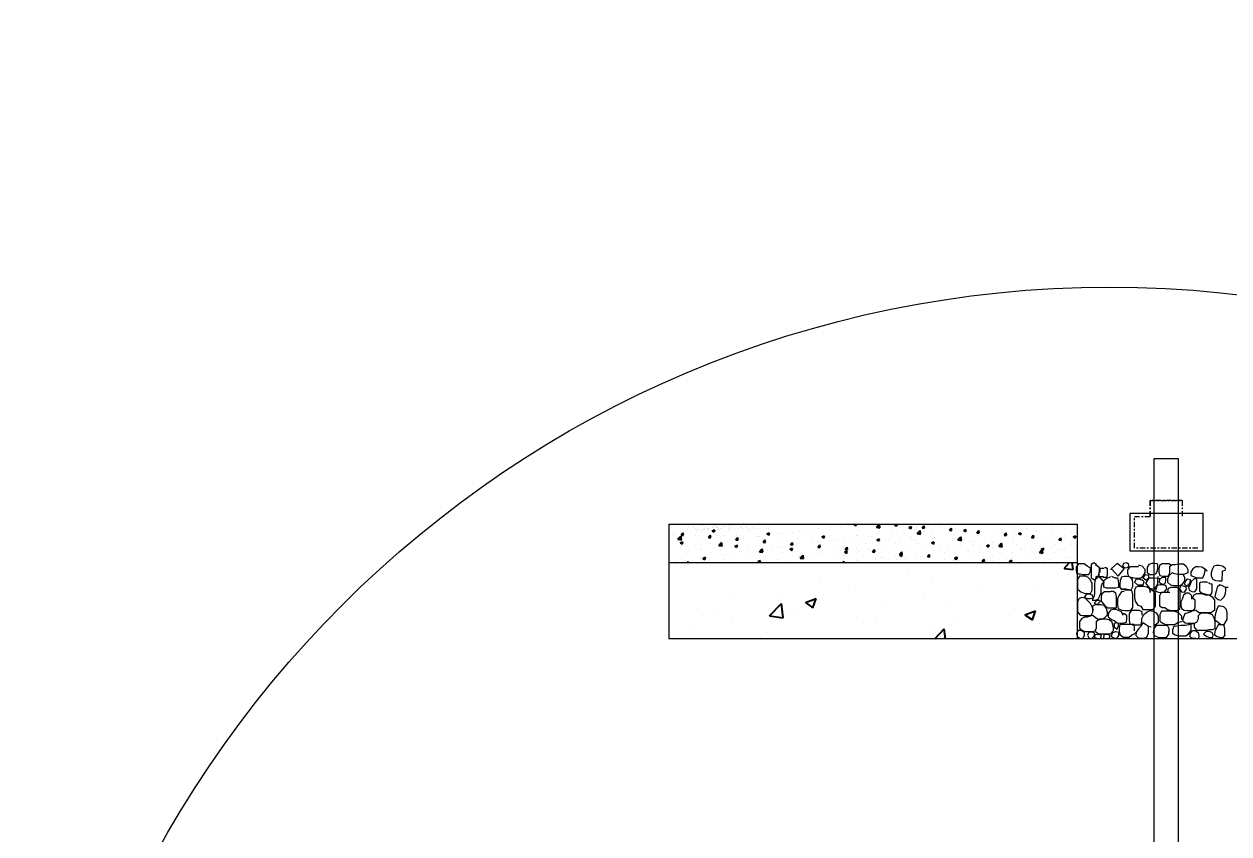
# Model space of a CAD drawing. Header units: millimetres. Extents: x 1187 to 4880, y 1334 to 3830.
# Drawn here: x 4102.8 to 4171.3, y 2716.6 to 2762.6 of the extents above; entities that cross this region are included whole.
import ezdxf

# ---------------------------------------------------------------- set-up
doc = ezdxf.new("R2010")
doc.units = ezdxf.units.MM
doc.linetypes.add('CENTER2', pattern=[1.125, 0.75, -0.125, 0.125, -0.125])
for name, color, linetype in [('CONCRETO', 7, 'Continuous'), ('DIBUJO', 2, 'Continuous'), ('ELECTRICAS', 3, 'Continuous'), ('RED-TIERRA', 7, 'CENTER2')]:
    doc.layers.add(name, color=color, linetype=linetype)

# ---------------------------------------------------------------- blocks, each defined once
blk = doc.blocks.new('*X8')
at = {"color": 0}
for p, q in [((1.5852, 5.8932), (1.5852, 5.8932)), ((1.6353, 5.8998), (1.6353, 5.8998)), ((1.8146, 5.892), (1.8146, 5.892)), ((1.9495, 5.8964), (1.9495, 5.8964)), ((1.9607, 5.8986), (1.9607, 5.8986)), ((2.0182, 5.8919), (2.025, 5.9)), ((2.0182, 5.8919), (2.0301, 5.8908)), ((2.0301, 5.8908), (2.0284, 5.9)), ((1.8457, 5.8814), (1.8457, 5.8814)), ((1.6979, 5.872), (1.6979, 5.872)), ((1.7446, 5.8686), (1.7446, 5.8686)), ((1.9105, 5.8641), (1.9105, 5.8641)), ((1.9791, 5.8681), (1.9791, 5.8681)), ((1.5813, 5.852), (1.5813, 5.852)), ((1.632, 5.8299), (1.6476, 5.8461)), ((1.642, 5.8545), (1.642, 5.8545)), ((1.6498, 5.8271), (1.6476, 5.8461)), ((1.6791, 5.8472), (1.6931, 5.8526)), ((1.6791, 5.8472), (1.689, 5.8405)), ((1.689, 5.8405), (1.6931, 5.8526)), ((1.7847, 5.8475), (1.7847, 5.8475)), ((1.8348, 5.8541), (1.8348, 5.8541)), ((1.8625, 5.8481), (1.8625, 5.8481)), ((1.5381, 5.8395), (1.5381, 5.8395)), ((1.5584, 5.8374), (1.5584, 5.8374)), ((1.632, 5.8299), (1.6498, 5.8271)), ((1.6584, 5.8309), (1.6584, 5.8309)), ((1.6652, 5.8329), (1.6652, 5.8329)), ((1.7459, 5.8281), (1.7459, 5.8281)), ((1.7719, 5.8283), (1.7719, 5.8283)), ((1.9471, 5.8298), (1.9471, 5.8298)), ((1.9665, 5.8312), (1.9805, 5.8366)), ((1.9665, 5.8312), (1.9765, 5.8245)), ((1.9765, 5.8245), (1.9805, 5.8366)), ((1.5326, 5.8143), (1.5326, 5.8143)), ((1.5826, 5.8209), (1.5826, 5.8209)), ((1.8432, 5.8148), (1.8432, 5.8148)), ((1.8485, 5.8), (1.861, 5.813)), ((1.8625, 5.8), (1.861, 5.813)), ((1.8787, 5.8238), (1.8787, 5.8238)), ((1.9855, 5.8193), (1.9855, 5.8193)), ((1.6292, 5.8081), (1.6292, 5.8081)), ((1.7422, 5.802), (1.7422, 5.802)), ((1.9842, 5.8018), (1.9842, 5.8018)), ((2.0343, 5.8084), (2.0343, 5.8084))]:
    blk.add_line(p, q, dxfattribs=at)
blk = doc.blocks.new('*X6')
at = {"color": 0}
for p, q in [((1.5046, 5.9365), (1.5046, 5.9365)), ((1.5087, 5.938), (1.5087, 5.938)), ((1.5161, 5.9358), (1.5185, 5.9387)), ((1.5176, 5.9371), (1.5176, 5.9371)), ((1.5191, 5.9355), (1.5185, 5.9387)), ((1.5249, 5.9435), (1.5249, 5.9435)), ((1.5254, 5.9476), (1.5254, 5.9476)), ((1.5354, 5.9368), (1.5354, 5.9368)), ((1.5361, 5.9407), (1.5361, 5.9407)), ((1.5429, 5.9403), (1.5429, 5.9403)), ((1.5487, 5.9423), (1.5487, 5.9423)), ((1.5516, 5.9424), (1.5516, 5.9424)), ((1.5569, 5.9415), (1.5604, 5.9428)), ((1.5569, 5.9415), (1.5594, 5.9398)), ((1.5594, 5.9398), (1.5604, 5.9428)), ((1.5676, 5.9448), (1.5676, 5.9448)), ((1.5688, 5.944), (1.5688, 5.944)), ((1.5783, 5.9413), (1.5783, 5.9413)), ((1.5945, 5.9475), (1.5945, 5.9475)), ((1.5992, 5.949), (1.5992, 5.949)), ((1.6028, 5.9401), (1.6028, 5.9401)), ((1.605, 5.9402), (1.605, 5.9402)), ((1.6287, 5.9375), (1.6322, 5.9388)), ((1.6287, 5.9375), (1.6312, 5.9358)), ((1.6312, 5.9358), (1.6322, 5.9388)), ((1.6316, 5.939), (1.6316, 5.939)), ((1.632, 5.9451), (1.632, 5.9451)), ((1.6451, 5.9378), (1.6451, 5.9378)), ((1.649, 5.9376), (1.649, 5.9376)), ((1.6583, 5.9379), (1.6583, 5.9379)), ((1.6616, 5.9392), (1.6616, 5.9392)), ((1.6708, 5.9414), (1.6708, 5.9414)), ((1.6805, 5.9417), (1.6805, 5.9417)), ((1.685, 5.9368), (1.685, 5.9368)), ((1.696, 5.9446), (1.696, 5.9446)), ((1.7121, 5.9459), (1.7121, 5.9459)), ((1.722, 5.9483), (1.722, 5.9483)), ((1.7246, 5.9475), (1.7246, 5.9475)), ((1.7426, 5.9496), (1.7436, 5.95)), ((1.7426, 5.9496), (1.7451, 5.9479)), ((1.7451, 5.9479), (1.7458, 5.95)), ((1.7722, 5.946), (1.776, 5.95)), ((1.7722, 5.946), (1.7766, 5.9453)), ((1.7723, 5.9384), (1.7723, 5.9384)), ((1.7745, 5.9361), (1.7745, 5.9361)), ((1.7757, 5.9403), (1.7757, 5.9403)), ((1.7767, 5.9453), (1.7761, 5.95)), ((1.7934, 5.9386), (1.7934, 5.9386)), ((1.7961, 5.9483), (1.7975, 5.95)), ((1.7961, 5.9483), (1.7991, 5.948)), ((1.7983, 5.9421), (1.7983, 5.9421)), ((1.7991, 5.948), (1.7987, 5.95)), ((1.8048, 5.9453), (1.8048, 5.9453)), ((1.8145, 5.9456), (1.818, 5.947)), ((1.8145, 5.9456), (1.8169, 5.9439)), ((1.817, 5.9439), (1.818, 5.947)), ((1.824, 5.9457), (1.824, 5.9457)), ((1.825, 5.9427), (1.825, 5.9427)), ((1.8256, 5.9377), (1.8295, 5.9418)), ((1.8256, 5.9377), (1.83, 5.9371)), ((1.83, 5.9371), (1.8295, 5.9418)), ((1.8319, 5.9452), (1.8343, 5.948)), ((1.8319, 5.9452), (1.8349, 5.9449)), ((1.8349, 5.9449), (1.8343, 5.948)), ((1.8375, 5.9444), (1.8375, 5.9444)), ((1.846, 5.9393), (1.846, 5.9393)), ((1.8492, 5.9489), (1.8492, 5.9489)), ((1.8564, 5.9469), (1.8564, 5.9469)), ((1.8678, 5.942), (1.8702, 5.9449)), ((1.8678, 5.942), (1.8708, 5.9418)), ((1.8708, 5.9418), (1.8702, 5.9449)), ((1.8746, 5.936), (1.8746, 5.936)), ((1.8751, 5.9444), (1.8751, 5.9444)), ((1.8863, 5.9416), (1.8898, 5.943)), ((1.8863, 5.9416), (1.8888, 5.9399)), ((1.8888, 5.9399), (1.8898, 5.943)), ((1.9003, 5.9395), (1.9003, 5.9395)), ((1.9037, 5.9389), (1.9061, 5.9418)), ((1.9037, 5.9389), (1.9066, 5.9386)), ((1.9043, 5.9494), (1.9043, 5.9494)), ((1.9067, 5.9386), (1.9061, 5.9418)), ((1.9255, 5.9427), (1.9255, 5.9427)), ((1.9379, 5.9396), (1.9379, 5.9396)), ((1.9395, 5.9358), (1.9419, 5.9386)), ((1.9425, 5.9355), (1.9419, 5.9386)), ((1.9504, 5.9413), (1.9504, 5.9413)), ((1.9515, 5.9464), (1.9515, 5.9464)), ((1.9526, 5.9369), (1.9526, 5.9369)), ((1.9582, 5.9376), (1.9617, 5.9389)), ((1.9582, 5.9376), (1.9607, 5.9359)), ((1.9607, 5.9359), (1.9617, 5.9389)), ((1.9693, 5.9438), (1.9693, 5.9438)), ((1.9772, 5.9499), (1.9772, 5.9499)), ((1.9817, 5.9419), (1.9817, 5.9419)), ((1.9884, 5.9499), (1.9884, 5.9499)), ((2.0009, 5.9479), (2.0009, 5.9479)), ((2.0018, 5.9365), (2.0018, 5.9365)), ((2.0109, 5.9469), (2.0109, 5.9469)), ((2.0134, 5.9496), (2.0134, 5.9496)), ((2.0151, 5.9488), (2.0151, 5.9488)), ((2.0278, 5.9403), (2.0278, 5.9403)), ((1.512, 5.9304), (1.5159, 5.9345)), ((1.512, 5.9304), (1.5165, 5.9297)), ((1.5149, 5.9254), (1.5184, 5.9267)), ((1.5149, 5.9254), (1.5174, 5.9237)), ((1.5153, 5.9251), (1.5153, 5.9251)), ((1.5165, 5.9297), (1.5159, 5.9345)), ((1.5161, 5.9358), (1.5191, 5.9355)), ((1.517, 5.9204), (1.517, 5.9204)), ((1.5174, 5.9237), (1.5184, 5.9267)), ((1.523, 5.921), (1.523, 5.921)), ((1.5355, 5.9226), (1.5355, 5.9226)), ((1.5423, 5.9236), (1.5423, 5.9236)), ((1.5445, 5.9301), (1.5445, 5.9301)), ((1.552, 5.9327), (1.5544, 5.9355)), ((1.552, 5.9327), (1.555, 5.9324)), ((1.555, 5.9324), (1.5544, 5.9355)), ((1.5544, 5.9251), (1.5544, 5.9251)), ((1.5621, 5.9357), (1.5621, 5.9357)), ((1.5654, 5.9221), (1.5693, 5.9262)), ((1.5654, 5.9221), (1.5698, 5.9215)), ((1.5682, 5.9274), (1.5682, 5.9274)), ((1.5698, 5.9214), (1.5693, 5.9262)), ((1.5736, 5.9351), (1.5736, 5.9351)), ((1.586, 5.9293), (1.586, 5.9293)), ((1.5867, 5.9214), (1.5902, 5.9227)), ((1.5867, 5.9214), (1.5892, 5.9197)), ((1.5878, 5.9295), (1.5902, 5.9324)), ((1.5878, 5.9295), (1.5908, 5.9293)), ((1.5888, 5.9346), (1.5888, 5.9346)), ((1.5892, 5.9197), (1.5902, 5.9227)), ((1.5908, 5.9293), (1.5902, 5.9324)), ((1.5939, 5.9309), (1.5939, 5.9309)), ((1.5985, 5.9309), (1.5985, 5.9309)), ((1.6155, 5.9334), (1.6155, 5.9334)), ((1.6175, 5.9334), (1.6175, 5.9334)), ((1.6191, 5.9341), (1.6191, 5.9341)), ((1.6237, 5.9264), (1.6261, 5.9293)), ((1.6237, 5.9264), (1.6267, 5.9261)), ((1.6267, 5.9261), (1.6261, 5.9293)), ((1.6422, 5.9323), (1.6422, 5.9323)), ((1.6445, 5.9212), (1.6445, 5.9212)), ((1.6591, 5.9203), (1.6591, 5.9203)), ((1.6596, 5.9232), (1.662, 5.9261)), ((1.6596, 5.9232), (1.6625, 5.923)), ((1.6625, 5.923), (1.662, 5.9261)), ((1.6673, 5.922), (1.6673, 5.922)), ((1.6689, 5.9312), (1.6689, 5.9312)), ((1.6702, 5.9247), (1.6702, 5.9247)), ((1.6882, 5.9253), (1.6882, 5.9253)), ((1.6954, 5.9279), (1.6954, 5.9279)), ((1.6954, 5.9201), (1.6978, 5.923)), ((1.6954, 5.9201), (1.6984, 5.9198)), ((1.6956, 5.9301), (1.6956, 5.9301)), ((1.6984, 5.9198), (1.6978, 5.923)), ((1.6989, 5.9261), (1.6989, 5.9261)), ((1.7006, 5.9335), (1.7041, 5.9348)), ((1.7006, 5.9335), (1.7031, 5.9318)), ((1.7031, 5.9318), (1.7041, 5.9348)), ((1.7114, 5.9278), (1.7114, 5.9278)), ((1.7117, 5.9356), (1.7117, 5.9356)), ((1.7174, 5.9303), (1.7174, 5.9303)), ((1.7214, 5.9317), (1.7214, 5.9317)), ((1.7223, 5.9289), (1.7223, 5.9289)), ((1.7304, 5.9303), (1.7304, 5.9303)), ((1.7384, 5.9345), (1.7384, 5.9345)), ((1.7465, 5.9353), (1.7465, 5.9353)), ((1.7471, 5.9352), (1.7471, 5.9352)), ((1.749, 5.9278), (1.749, 5.9278)), ((1.7585, 5.9243), (1.7585, 5.9243)), ((1.762, 5.9344), (1.762, 5.9344)), ((1.7651, 5.9334), (1.7651, 5.9334)), ((1.7717, 5.9217), (1.7717, 5.9217)), ((1.7725, 5.9295), (1.776, 5.9308)), ((1.7725, 5.9295), (1.7749, 5.9278)), ((1.7749, 5.9278), (1.776, 5.9308)), ((1.7756, 5.9267), (1.7756, 5.9267)), ((1.7877, 5.9293), (1.7877, 5.9293)), ((1.7918, 5.9323), (1.7918, 5.9323)), ((1.7977, 5.9255), (1.7977, 5.9255)), ((1.8023, 5.9255), (1.8023, 5.9255)), ((1.8118, 5.923), (1.8118, 5.923)), ((1.8168, 5.9343), (1.8168, 5.9343)), ((1.8185, 5.9311), (1.8185, 5.9311)), ((1.8234, 5.929), (1.8234, 5.929)), ((1.8243, 5.9247), (1.8243, 5.9247)), ((1.829, 5.9244), (1.829, 5.9244)), ((1.8433, 5.9272), (1.8433, 5.9272)), ((1.8443, 5.9255), (1.8478, 5.9268)), ((1.8443, 5.9255), (1.8468, 5.9238)), ((1.8452, 5.93), (1.8452, 5.93)), ((1.8468, 5.9238), (1.8478, 5.9268)), ((1.8486, 5.9322), (1.8486, 5.9322)), ((1.8557, 5.9233), (1.8557, 5.9233)), ((1.8651, 5.9219), (1.8651, 5.9219)), ((1.8719, 5.9289), (1.8719, 5.9289)), ((1.8749, 5.9313), (1.8749, 5.9313)), ((1.8789, 5.9295), (1.8828, 5.9335)), ((1.8789, 5.9295), (1.8834, 5.9288)), ((1.8824, 5.9222), (1.8824, 5.9222)), ((1.8834, 5.9288), (1.8828, 5.9335)), ((1.8874, 5.933), (1.8874, 5.933)), ((1.8942, 5.9269), (1.8942, 5.9269)), ((1.8986, 5.9278), (1.8986, 5.9278)), ((1.8997, 5.9228), (1.8997, 5.9228)), ((1.9063, 5.9355), (1.9063, 5.9355)), ((1.9091, 5.921), (1.9091, 5.921)), ((1.9162, 5.9215), (1.9197, 5.9228)), ((1.9162, 5.9215), (1.9187, 5.9198)), ((1.9187, 5.9198), (1.9197, 5.9228)), ((1.9234, 5.9319), (1.9234, 5.9319)), ((1.9249, 5.926), (1.9249, 5.926)), ((1.9252, 5.9266), (1.9252, 5.9266)), ((1.9323, 5.9212), (1.9362, 5.9253)), ((1.9323, 5.9212), (1.9367, 5.9205)), ((1.9367, 5.9205), (1.9362, 5.9252)), ((1.9373, 5.9215), (1.9373, 5.9215)), ((1.9395, 5.9358), (1.9425, 5.9355)), ((1.9509, 5.9298), (1.9509, 5.9298)), ((1.9519, 5.9255), (1.9519, 5.9255)), ((1.9562, 5.924), (1.9562, 5.924)), ((1.9754, 5.9326), (1.9778, 5.9355)), ((1.9754, 5.9326), (1.9784, 5.9324)), ((1.9766, 5.9333), (1.9766, 5.9333)), ((1.9784, 5.9324), (1.9778, 5.9355)), ((1.9786, 5.9244), (1.9786, 5.9244)), ((1.9878, 5.9282), (1.9878, 5.9282)), ((2.0003, 5.9298), (2.0003, 5.9298)), ((2.0053, 5.9232), (2.0053, 5.9232)), ((2.0112, 5.9295), (2.0137, 5.9323)), ((2.0112, 5.9295), (2.0142, 5.9292)), ((2.0142, 5.9292), (2.0137, 5.9323)), ((2.0192, 5.9323), (2.0192, 5.9323)), ((2.0272, 5.9236), (2.0272, 5.9236)), ((2.03, 5.9336), (2.0335, 5.9349)), ((2.03, 5.9336), (2.0325, 5.9319)), ((2.032, 5.9221), (2.032, 5.9221)), ((2.0325, 5.9319), (2.0335, 5.9349)), ((1.5149, 5.9181), (1.5149, 5.9181)), ((1.5413, 5.9054), (1.5413, 5.9054)), ((1.5416, 5.917), (1.5416, 5.917)), ((1.5416, 5.907), (1.5416, 5.907)), ((1.5447, 5.9052), (1.5482, 5.9066)), ((1.5447, 5.9052), (1.5472, 5.9036)), ((1.5472, 5.9036), (1.5482, 5.9066)), ((1.5676, 5.9107), (1.5676, 5.9107)), ((1.5683, 5.9159), (1.5683, 5.9159)), ((1.5716, 5.9053), (1.5716, 5.9053)), ((1.5729, 5.9096), (1.5729, 5.9096)), ((1.5854, 5.9112), (1.5854, 5.9112)), ((1.5933, 5.9142), (1.5933, 5.9142)), ((1.595, 5.9147), (1.595, 5.9147)), ((1.6007, 5.9103), (1.6007, 5.9103)), ((1.6043, 5.9137), (1.6043, 5.9137)), ((1.6185, 5.9174), (1.6185, 5.9174)), ((1.6187, 5.9139), (1.6226, 5.9179)), ((1.6187, 5.9139), (1.6232, 5.9132)), ((1.6217, 5.9136), (1.6217, 5.9136)), ((1.6232, 5.9132), (1.6226, 5.9179)), ((1.6299, 5.9153), (1.6299, 5.9153)), ((1.6359, 5.9178), (1.6359, 5.9178)), ((1.6419, 5.9043), (1.6419, 5.9043)), ((1.6439, 5.9045), (1.6439, 5.9045)), ((1.6484, 5.9195), (1.6484, 5.9195)), ((1.6484, 5.9125), (1.6484, 5.9125)), ((1.6586, 5.9174), (1.6621, 5.9187)), ((1.6586, 5.9174), (1.6611, 5.9157)), ((1.6611, 5.9157), (1.6621, 5.9187)), ((1.6696, 5.9081), (1.6696, 5.9081)), ((1.671, 5.9093), (1.671, 5.9093)), ((1.6721, 5.9056), (1.676, 5.9096)), ((1.6721, 5.9056), (1.6766, 5.9049)), ((1.6751, 5.9114), (1.6751, 5.9114)), ((1.6766, 5.9049), (1.676, 5.9096)), ((1.6858, 5.9064), (1.6858, 5.9064)), ((1.6948, 5.9113), (1.6948, 5.9113)), ((1.6983, 5.9081), (1.6983, 5.9081)), ((1.7002, 5.9143), (1.7002, 5.9143)), ((1.7018, 5.9102), (1.7018, 5.9102)), ((1.7172, 5.9106), (1.7172, 5.9106)), ((1.7208, 5.915), (1.7208, 5.915)), ((1.7285, 5.9091), (1.7285, 5.9091)), ((1.7294, 5.9193), (1.7294, 5.9193)), ((1.7304, 5.9134), (1.7339, 5.9147)), ((1.7304, 5.9134), (1.7329, 5.9117)), ((1.7313, 5.917), (1.7337, 5.9198)), ((1.7313, 5.917), (1.7343, 5.9167)), ((1.7329, 5.9117), (1.7339, 5.9147)), ((1.7343, 5.9167), (1.7337, 5.9198)), ((1.7465, 5.9185), (1.7465, 5.9185)), ((1.7488, 5.9147), (1.7488, 5.9147)), ((1.7552, 5.908), (1.7552, 5.908)), ((1.7613, 5.9164), (1.7613, 5.9164)), ((1.7671, 5.9138), (1.7696, 5.9167)), ((1.7671, 5.9138), (1.7701, 5.9136)), ((1.7701, 5.9136), (1.7696, 5.9167)), ((1.7711, 5.9051), (1.7711, 5.9051)), ((1.7776, 5.9068), (1.7776, 5.9068)), ((1.7803, 5.9189), (1.7803, 5.9189)), ((1.7818, 5.9068), (1.7818, 5.9068)), ((1.7971, 5.9088), (1.7971, 5.9088)), ((1.8023, 5.9094), (1.8058, 5.9107)), ((1.8023, 5.9094), (1.8048, 5.9077)), ((1.803, 5.9107), (1.8054, 5.9136)), ((1.803, 5.9107), (1.806, 5.9104)), ((1.8048, 5.9077), (1.8058, 5.9107)), ((1.806, 5.9104), (1.8054, 5.9136)), ((1.8068, 5.9118), (1.8068, 5.9118)), ((1.8085, 5.9057), (1.8085, 5.9057)), ((1.8112, 5.905), (1.8112, 5.905)), ((1.8228, 5.9124), (1.8228, 5.9124)), ((1.8301, 5.9074), (1.8301, 5.9074)), ((1.8352, 5.9046), (1.8352, 5.9046)), ((1.8359, 5.9168), (1.8359, 5.9168)), ((1.8389, 5.9076), (1.8413, 5.9104)), ((1.8389, 5.9076), (1.8419, 5.9073)), ((1.8419, 5.9073), (1.8413, 5.9104)), ((1.848, 5.9156), (1.848, 5.9156)), ((1.8617, 5.9116), (1.8617, 5.9116)), ((1.874, 5.9193), (1.874, 5.9193)), ((1.8742, 5.9132), (1.8742, 5.9132)), ((1.8742, 5.9054), (1.8777, 5.9067)), ((1.8742, 5.9054), (1.8766, 5.9037)), ((1.8747, 5.9044), (1.8771, 5.9073)), ((1.8747, 5.9044), (1.8777, 5.9042)), ((1.8766, 5.9037), (1.8777, 5.9067)), ((1.8777, 5.9042), (1.8771, 5.9073)), ((1.8932, 5.9157), (1.8932, 5.9157)), ((1.899, 5.9062), (1.899, 5.9062)), ((1.9243, 5.9094), (1.9243, 5.9094)), ((1.9247, 5.9199), (1.9247, 5.9199)), ((1.9358, 5.9199), (1.9358, 5.9199)), ((1.943, 5.9043), (1.943, 5.9043)), ((1.9503, 5.9131), (1.9503, 5.9131)), ((1.9505, 5.907), (1.9505, 5.907)), ((1.9625, 5.9188), (1.9625, 5.9188)), ((1.9746, 5.9085), (1.9746, 5.9085)), ((1.9759, 5.9167), (1.9759, 5.9167)), ((1.9797, 5.912), (1.9797, 5.912)), ((1.9857, 5.9129), (1.9895, 5.917)), ((1.9857, 5.9129), (1.9901, 5.9122)), ((1.9871, 5.9101), (1.9871, 5.9101)), ((1.988, 5.9175), (1.9915, 5.9188)), ((1.988, 5.9175), (1.9905, 5.9158)), ((1.9892, 5.9177), (1.9892, 5.9177)), ((1.9901, 5.9122), (1.9895, 5.917)), ((1.9905, 5.9158), (1.9915, 5.9188)), ((2.0012, 5.9199), (2.0012, 5.9199)), ((2.0061, 5.9126), (2.0061, 5.9126)), ((2.0088, 5.917), (2.0088, 5.917)), ((2.0159, 5.9165), (2.0159, 5.9165)), ((2.0208, 5.9061), (2.0208, 5.9061)), ((2.0266, 5.907), (2.0266, 5.907)), ((1.5098, 5.9013), (1.5098, 5.9013)), ((1.5164, 5.9038), (1.5164, 5.9038)), ((1.5223, 5.9029), (1.5223, 5.9029)), ((1.5246, 5.9), (1.5254, 5.9011)), ((1.5256, 5.9), (1.5255, 5.9011)), ((1.5424, 5.9003), (1.5424, 5.9003)), ((1.6166, 5.9012), (1.6201, 5.9026)), ((1.6166, 5.9012), (1.6184, 5.9)), ((1.6179, 5.9008), (1.6179, 5.9008)), ((1.6192, 5.9), (1.6201, 5.9026)), ((1.6542, 5.9023), (1.6542, 5.9023)), ((1.728, 5.9), (1.7294, 5.9014)), ((1.7295, 5.9), (1.7294, 5.9014)), ((1.7459, 5.9019), (1.7459, 5.9019)), ((1.7484, 5.9018), (1.7484, 5.9018)), ((1.7987, 5.9033), (1.7987, 5.9033)), ((1.8619, 5.9035), (1.8619, 5.9035)), ((1.8734, 5.9027), (1.8734, 5.9027)), ((1.8886, 5.9023), (1.8886, 5.9023)), ((1.9106, 5.9013), (1.913, 5.9042)), ((1.9106, 5.9013), (1.9136, 5.901)), ((1.9116, 5.9002), (1.9116, 5.9002)), ((1.9136, 5.901), (1.913, 5.9042)), ((1.9153, 5.9012), (1.9153, 5.9012)), ((1.9213, 5.902), (1.9213, 5.902)), ((1.9241, 5.9018), (1.9241, 5.9018)), ((1.942, 5.9001), (1.942, 5.9001)), ((1.946, 5.9013), (1.9495, 5.9027)), ((1.946, 5.9013), (1.948, 5.9)), ((1.948, 5.9), (1.9489, 5.901)), ((1.9486, 5.9), (1.9495, 5.9027)), ((1.9491, 5.9), (1.9489, 5.901)), ((1.9753, 5.9), (1.9753, 5.9)), ((1.9916, 5.9011), (1.9916, 5.9011)), ((2.0006, 5.9032), (2.0006, 5.9032))]:
    blk.add_line(p, q, dxfattribs=at)

msp = doc.modelspace()

# ---------------------------------------------------------------- linework, layer by layer
at = {"color": 0, "lineweight": 13}
for p, q in [((4140.863, 2734.129), (4140.863, 2734.129)), ((4140.865, 2734.034), (4140.865, 2734.034)), ((4140.956, 2733.976), (4140.956, 2733.976)), ((4141.076, 2733.894), (4141.076, 2733.894)), ((4141.156, 2733.926), (4141.156, 2733.926)), ((4141.242, 2734.129), (4141.242, 2734.129)), ((4141.37, 2733.933), (4141.37, 2733.933)), ((4141.418, 2734.127), (4141.418, 2734.127)), ((4141.458, 2733.931), (4141.458, 2733.931)), ((4141.483, 2733.948), (4141.483, 2733.948)), ((4141.498, 2733.894), (4141.498, 2733.894)), ((4141.54, 2734.035), (4141.54, 2734.035)), ((4141.632, 2733.977), (4141.632, 2733.977)), ((4141.659, 2733.971), (4141.659, 2733.971)), ((4141.724, 2733.933), (4141.724, 2733.933)), ((4141.954, 2734.01), (4141.954, 2734.01)), ((4142.003, 2734.148), (4142.003, 2734.148)), ((4142.067, 2734.025), (4142.067, 2734.025)), ((4142.11, 2734.121), (4142.11, 2734.121)), ((4142.15, 2734.085), (4142.15, 2734.085)), ((4142.216, 2734.036), (4142.216, 2734.036)), ((4142.243, 2734.048), (4142.243, 2734.048)), ((4142.278, 2733.93), (4142.278, 2733.93)), ((4142.307, 2733.978), (4142.307, 2733.978)), ((4142.339, 2733.912), (4142.339, 2733.912)), ((4142.538, 2734.087), (4142.538, 2734.087)), ((4142.571, 2734.155), (4142.571, 2734.155)), ((4142.651, 2734.101), (4142.651, 2734.101)), ((4142.827, 2734.125), (4142.827, 2734.125)), ((4142.864, 2733.952), (4142.864, 2733.952)), ((4142.891, 2734.037), (4142.891, 2734.037)), ((4142.982, 2733.979), (4142.982, 2733.979)), ((4142.99, 2734.102), (4142.99, 2734.102)), ((4143.121, 2734.163), (4143.121, 2734.163)), ((4143.125, 2734.152), (4143.125, 2734.152)), ((4143.206, 2733.904), (4143.206, 2733.904)), ((4143.234, 2734.178), (4143.234, 2734.178)), ((4143.411, 2734.201), (4143.411, 2734.201)), ((4143.432, 2733.959), (4143.432, 2733.959)), ((4143.566, 2734.039), (4143.566, 2734.039)), ((4143.657, 2733.98), (4143.657, 2733.98)), ((4143.705, 2734.24), (4143.705, 2734.24)), ((4143.711, 2734.173), (4143.711, 2734.173)), ((4143.858, 2734.095), (4143.858, 2734.095)), ((4143.898, 2734.058), (4143.898, 2734.058)), ((4143.986, 2733.956), (4143.986, 2733.956)), ((4144.087, 2733.885), (4144.087, 2733.885)), ((4144.241, 2734.04), (4144.241, 2734.04)), ((4144.279, 2734.181), (4144.279, 2734.181)), ((4144.333, 2733.982), (4144.333, 2733.982)), ((4144.572, 2733.977), (4144.572, 2733.977)), ((4144.738, 2734.075), (4144.738, 2734.075)), ((4144.833, 2734.178), (4144.833, 2734.178)), ((4144.917, 2734.041), (4144.917, 2734.041)), ((4145.008, 2733.983), (4145.008, 2733.983)), ((4145.139, 2733.985), (4145.139, 2733.985))]:
    msp.add_line(p, q, dxfattribs=at)
at = {"layer": 'CONCRETO', "lineweight": 13}
for p, q in [((4139.459, 2734.209), (4162.66, 2734.209)), ((4162.66, 2734.209), (4162.66, 2727.704)), ((4139.459, 2732.04), (4162.66, 2732.04)), ((4162.743, 2731.95), (4162.618, 2731.763)), ((4162.618, 2731.763), (4162.618, 2731.575)), ((4163.056, 2731.95), (4162.743, 2731.95)), ((4163.243, 2731.825), (4163.056, 2731.95)), ((4163.399, 2731.732), (4163.243, 2731.825)), ((4163.431, 2731.732), (4163.399, 2731.763)), ((4163.431, 2731.544), (4163.431, 2731.732)), ((4163.618, 2732.013), (4163.462, 2731.919)), ((4163.462, 2731.919), (4163.462, 2731.169)), ((4163.774, 2731.919), (4163.618, 2732.013)), ((4163.774, 2731.857), (4163.712, 2731.888)), ((4163.931, 2731.732), (4163.774, 2731.857)), ((4163.931, 2731.544), (4163.931, 2731.732)), ((4163.962, 2731.7), (4163.962, 2731.513)), ((4164.181, 2731.7), (4163.962, 2731.7)), ((4164.337, 2731.732), (4164.212, 2731.732)), ((4164.337, 2731.7), (4164.337, 2731.732)), ((4164.399, 2731.7), (4164.337, 2731.7)), ((4164.399, 2731.294), (4164.399, 2731.7)), ((4164.931, 2731.981), (4164.618, 2731.7)), ((4165.337, 2731.669), (4164.931, 2731.981)), ((4165.301, 2731.984), (4165.237, 2731.821)), ((4165.237, 2731.821), (4165.4, 2731.722)), ((4165.47, 2732.005), (4165.301, 2731.984)), ((4165.4, 2731.722), (4165.577, 2731.764)), ((4165.598, 2731.927), (4165.478, 2732.019)), ((4165.65, 2731.794), (4165.525, 2731.607)), ((4165.577, 2731.764), (4165.598, 2731.927)), ((4166.15, 2731.794), (4165.65, 2731.794)), ((4166.212, 2731.857), (4166.15, 2731.857)), ((4166.368, 2731.825), (4166.212, 2731.857)), ((4166.525, 2731.638), (4166.368, 2731.825)), ((4166.645, 2731.764), (4166.638, 2731.602)), ((4166.737, 2731.927), (4166.645, 2731.764)), ((4166.914, 2731.976), (4166.737, 2731.927)), ((4167.077, 2731.969), (4166.914, 2731.976)), ((4167.24, 2731.955), (4167.077, 2731.969)), ((4167.247, 2731.885), (4167.226, 2731.941)), ((4167.24, 2731.552), (4167.247, 2731.722)), ((4167.247, 2731.722), (4167.247, 2731.885)), ((4167.337, 2731.857), (4167.306, 2731.669)), ((4167.493, 2731.95), (4167.337, 2731.857)), ((4167.868, 2731.95), (4167.493, 2731.95)), ((4168.025, 2731.857), (4167.868, 2731.95)), ((4167.931, 2731.825), (4168.087, 2731.919)), ((4167.931, 2731.45), (4167.931, 2731.825)), ((4168.087, 2731.919), (4168.244, 2731.919)), ((4168.244, 2731.919), (4168.4, 2731.95)), ((4168.4, 2731.95), (4168.712, 2731.95)), ((4168.712, 2731.95), (4168.869, 2731.825)), ((4168.869, 2731.825), (4168.962, 2731.638)), ((4169.4, 2731.794), (4169.244, 2731.669)), ((4169.556, 2731.794), (4169.4, 2731.794)), ((4169.744, 2731.763), (4169.556, 2731.794)), ((4169.9, 2731.669), (4169.744, 2731.763)), ((4170.431, 2731.825), (4170.337, 2731.638)), ((4170.587, 2731.857), (4170.431, 2731.825)), ((4170.744, 2731.857), (4170.587, 2731.857)), ((4170.931, 2731.825), (4170.744, 2731.857)), ((4171.119, 2731.669), (4170.931, 2731.825)), ((4162.618, 2731.575), (4162.649, 2731.388)), ((4162.649, 2731.388), (4162.837, 2731.388)), ((4162.806, 2731.263), (4162.681, 2731.076)), ((4162.681, 2731.076), (4162.681, 2730.514)), ((4163.118, 2731.263), (4162.806, 2731.263)), ((4162.837, 2731.388), (4163.024, 2731.357)), ((4163.024, 2731.357), (4163.337, 2731.357)), ((4163.274, 2731.201), (4163.118, 2731.263)), ((4163.431, 2731.044), (4163.274, 2731.201)), ((4163.337, 2731.357), (4163.431, 2731.544)), ((4163.524, 2730.826), (4163.431, 2731.044)), ((4163.462, 2731.169), (4163.649, 2731.044)), ((4163.649, 2731.044), (4163.806, 2731.169)), ((4163.681, 2731.044), (4163.649, 2730.857)), ((4163.743, 2731.232), (4163.681, 2731.044)), ((4163.899, 2731.201), (4163.743, 2731.232)), ((4163.806, 2731.169), (4163.899, 2731.357)), ((4163.899, 2731.357), (4163.931, 2731.544)), ((4163.899, 2731.45), (4163.899, 2731.232)), ((4163.931, 2731.45), (4163.899, 2731.45)), ((4163.899, 2731.232), (4164.149, 2731.232)), ((4164.056, 2731.107), (4163.899, 2731.201)), ((4163.931, 2731.513), (4163.931, 2731.45)), ((4163.962, 2731.513), (4163.931, 2731.513)), ((4164.212, 2730.888), (4164.056, 2731.107)), ((4164.149, 2731.232), (4164.149, 2731.201)), ((4164.149, 2731.201), (4164.368, 2731.201)), ((4164.181, 2731.013), (4164.368, 2731.169)), ((4164.181, 2730.638), (4164.181, 2731.013)), ((4164.368, 2731.294), (4164.399, 2731.294)), ((4164.368, 2731.201), (4164.368, 2731.294)), ((4164.368, 2731.169), (4164.524, 2731.201)), ((4164.524, 2731.201), (4164.556, 2731.232)), ((4164.587, 2731.669), (4164.587, 2731.607)), ((4164.618, 2731.669), (4164.993, 2731.263)), ((4164.618, 2731.263), (4164.806, 2731.169)), ((4164.806, 2731.169), (4164.962, 2731.169)), ((4164.962, 2731.169), (4164.993, 2730.982)), ((4164.993, 2731.263), (4165.337, 2731.669)), ((4165.118, 2731.013), (4165.087, 2730.795)), ((4165.181, 2731.201), (4165.118, 2731.013)), ((4165.337, 2731.232), (4165.181, 2731.201)), ((4165.493, 2731.232), (4165.337, 2731.232)), ((4165.65, 2731.201), (4165.493, 2731.232)), ((4165.525, 2731.607), (4165.525, 2731.419)), ((4165.525, 2731.419), (4165.587, 2731.232)), ((4165.587, 2731.232), (4165.9, 2731.169)), ((4165.806, 2731.107), (4165.65, 2731.201)), ((4165.806, 2731.044), (4165.743, 2731.138)), ((4165.837, 2730.857), (4165.806, 2731.044)), ((4165.9, 2731.169), (4166.056, 2731.138)), ((4166.015, 2731.078), (4165.916, 2730.915)), ((4166.178, 2731.078), (4166.015, 2731.078)), ((4166.056, 2731.138), (4166.243, 2731.138)), ((4166.348, 2731.022), (4166.178, 2731.078)), ((4166.243, 2731.138), (4166.4, 2731.232)), ((4166.476, 2730.93), (4166.341, 2731.043)), ((4166.4, 2731.232), (4166.525, 2731.45)), ((4166.539, 2731.333), (4166.405, 2731.17)), ((4166.405, 2731.17), (4166.575, 2731.05)), ((4166.525, 2731.45), (4166.525, 2731.638)), ((4166.709, 2731.297), (4166.539, 2731.333)), ((4166.743, 2731.138), (4166.556, 2730.857)), ((4166.575, 2731.05), (4166.737, 2731.149)), ((4166.638, 2731.602), (4166.638, 2731.439)), ((4166.638, 2731.439), (4166.808, 2731.354)), ((4166.73, 2731.312), (4166.688, 2731.312)), ((4166.737, 2731.149), (4166.73, 2731.312)), ((4167.056, 2731.138), (4166.743, 2731.138)), ((4166.808, 2731.354), (4166.978, 2731.354)), ((4166.978, 2731.354), (4167.141, 2731.389)), ((4167.368, 2731.107), (4167.056, 2731.138)), ((4167.141, 2731.389), (4167.24, 2731.552)), ((4167.243, 2731.076), (4167.275, 2731.232)), ((4167.243, 2730.795), (4167.243, 2731.076)), ((4167.306, 2731.669), (4167.306, 2731.482)), ((4167.306, 2731.482), (4167.368, 2731.294)), ((4167.353, 2731.085), (4167.325, 2730.923)), ((4167.523, 2731.17), (4167.353, 2731.085)), ((4167.368, 2731.294), (4167.525, 2731.263)), ((4167.7, 2731.156), (4167.523, 2731.17)), ((4167.525, 2731.263), (4167.837, 2731.263)), ((4167.658, 2730.831), (4167.714, 2730.993)), ((4167.714, 2730.993), (4167.7, 2731.156)), ((4167.9, 2731.294), (4167.806, 2731.107)), ((4167.806, 2731.107), (4167.806, 2730.92)), ((4167.837, 2731.263), (4167.931, 2731.45)), ((4168.056, 2731.45), (4167.9, 2731.294)), ((4168.212, 2731.388), (4168.056, 2731.45)), ((4168.369, 2731.357), (4168.212, 2731.388)), ((4168.712, 2731.357), (4168.369, 2731.357)), ((4168.962, 2731.45), (4168.712, 2731.357)), ((4168.775, 2731.169), (4168.712, 2731.326)), ((4168.775, 2730.982), (4168.775, 2731.169)), ((4168.922, 2731.102), (4168.78, 2730.94)), ((4169.099, 2731.039), (4168.943, 2731.088)), ((4168.962, 2731.638), (4168.962, 2731.45)), ((4169.085, 2730.869), (4169.099, 2731.039)), ((4169.244, 2731.669), (4169.119, 2731.482)), ((4169.119, 2731.482), (4169.119, 2731.294)), ((4169.119, 2731.294), (4169.275, 2731.232)), ((4169.311, 2731.102), (4169.148, 2730.954)), ((4169.275, 2731.232), (4169.494, 2731.169)), ((4169.474, 2731.116), (4169.311, 2731.102)), ((4169.474, 2731.039), (4169.417, 2731.123)), ((4169.474, 2730.536), (4169.474, 2731.039)), ((4169.494, 2731.169), (4169.806, 2731.169)), ((4169.806, 2731.169), (4169.9, 2731.388)), ((4169.9, 2731.388), (4169.962, 2731.669)), ((4170.056, 2731.544), (4169.9, 2731.669)), ((4170.337, 2731.638), (4170.275, 2731.45)), ((4170.275, 2731.45), (4170.275, 2731.263)), ((4170.275, 2731.263), (4170.369, 2731.076)), ((4170.369, 2731.076), (4170.525, 2731.013)), ((4170.525, 2731.013), (4170.744, 2730.982)), ((4170.9, 2731.169), (4170.931, 2731.357)), ((4170.9, 2730.982), (4170.9, 2731.169)), ((4170.931, 2731.544), (4171.088, 2731.607)), ((4170.931, 2731.357), (4170.931, 2731.544)), ((4171.088, 2731.607), (4171.119, 2731.607)), ((4162.681, 2730.514), (4162.868, 2730.357)), ((4162.868, 2730.357), (4163.056, 2730.295)), ((4163.431, 2730.264), (4163.524, 2730.451)), ((4163.524, 2730.451), (4163.524, 2730.888)), ((4163.649, 2730.857), (4163.649, 2730.264)), ((4163.962, 2730.139), (4164.024, 2730.326)), ((4164.024, 2730.514), (4164.056, 2730.701)), ((4164.024, 2730.326), (4164.024, 2730.514)), ((4164.056, 2730.701), (4164.118, 2730.888)), ((4164.212, 2730.357), (4164.056, 2730.232)), ((4164.337, 2730.576), (4164.181, 2730.638)), ((4164.556, 2730.357), (4164.212, 2730.357)), ((4164.837, 2730.576), (4164.337, 2730.576)), ((4164.712, 2730.389), (4164.587, 2730.389)), ((4164.868, 2730.295), (4164.712, 2730.389)), ((4165.024, 2730.607), (4164.837, 2730.576)), ((4164.993, 2730.982), (4165.024, 2730.795)), ((4165.024, 2730.795), (4165.024, 2730.607)), ((4165.181, 2730.357), (4165.056, 2730.17)), ((4165.087, 2730.795), (4165.087, 2730.607)), ((4165.087, 2730.607), (4165.243, 2730.514)), ((4165.274, 2730.514), (4165.149, 2730.482)), ((4165.337, 2730.389), (4165.181, 2730.357)), ((4165.243, 2730.514), (4165.4, 2730.482)), ((4165.431, 2730.514), (4165.274, 2730.514)), ((4165.4, 2730.482), (4165.743, 2730.482)), ((4165.618, 2730.482), (4165.431, 2730.514)), ((4165.775, 2730.42), (4165.618, 2730.482)), ((4165.743, 2730.482), (4165.837, 2730.67)), ((4165.837, 2730.232), (4165.775, 2730.42)), ((4165.837, 2730.67), (4165.837, 2730.857)), ((4165.916, 2730.915), (4166.086, 2730.767)), ((4165.993, 2730.638), (4165.931, 2730.451)), ((4165.931, 2730.451), (4165.931, 2730.045)), ((4166.15, 2730.67), (4165.993, 2730.638)), ((4166.086, 2730.767), (4166.426, 2730.767)), ((4166.462, 2730.67), (4166.15, 2730.67)), ((4166.426, 2730.767), (4166.476, 2730.93)), ((4166.618, 2730.638), (4166.462, 2730.67)), ((4166.556, 2730.857), (4166.775, 2730.576)), ((4166.775, 2730.545), (4166.618, 2730.638)), ((4166.775, 2730.576), (4167.056, 2730.514)), ((4166.837, 2730.357), (4166.775, 2730.545)), ((4166.806, 2730.514), (4166.775, 2730.514)), ((4166.837, 2730.326), (4166.775, 2730.357)), ((4166.962, 2730.42), (4166.806, 2730.514)), ((4167.118, 2730.295), (4166.962, 2730.42)), ((4167.056, 2730.514), (4167.243, 2730.795)), ((4167.159, 2730.572), (4167.124, 2730.409)), ((4167.124, 2730.409), (4167.294, 2730.338)), ((4167.209, 2730.734), (4167.159, 2730.572)), ((4167.379, 2730.763), (4167.209, 2730.734)), ((4167.294, 2730.338), (4167.471, 2730.331)), ((4167.325, 2730.923), (4167.488, 2730.802)), ((4167.431, 2730.326), (4167.337, 2730.139)), ((4167.556, 2730.763), (4167.379, 2730.763)), ((4167.931, 2730.326), (4167.431, 2730.326)), ((4167.471, 2730.331), (4167.634, 2730.367)), ((4167.488, 2730.802), (4167.658, 2730.831)), ((4167.718, 2730.706), (4167.556, 2730.763)), ((4167.634, 2730.367), (4167.761, 2730.536)), ((4167.761, 2730.536), (4167.718, 2730.699)), ((4167.806, 2730.92), (4167.962, 2730.763)), ((4167.837, 2730.545), (4167.806, 2730.357)), ((4167.806, 2730.357), (4167.806, 2730.326)), ((4167.993, 2730.607), (4167.837, 2730.545)), ((4167.962, 2730.763), (4168.15, 2730.732)), ((4168.337, 2730.607), (4167.993, 2730.607)), ((4168.15, 2730.732), (4168.494, 2730.732)), ((4168.494, 2730.514), (4168.337, 2730.607)), ((4168.547, 2730.699), (4168.476, 2730.536)), ((4168.476, 2730.536), (4168.603, 2730.367)), ((4168.494, 2730.732), (4168.65, 2730.795)), ((4168.525, 2730.326), (4168.494, 2730.514)), ((4168.525, 2729.577), (4168.525, 2730.326)), ((4168.709, 2730.692), (4168.547, 2730.699)), ((4168.603, 2730.367), (4168.766, 2730.352)), ((4168.65, 2730.795), (4168.775, 2730.982)), ((4168.872, 2730.628), (4168.709, 2730.692)), ((4168.766, 2730.352), (4168.879, 2730.515)), ((4168.78, 2730.94), (4168.773, 2730.777)), ((4168.773, 2730.777), (4168.943, 2730.692)), ((4168.879, 2730.515), (4168.858, 2730.628)), ((4168.943, 2730.692), (4169.085, 2730.869)), ((4169.085, 2730.791), (4169, 2730.628)), ((4169, 2730.628), (4169.028, 2730.466)), ((4169.028, 2730.466), (4169.191, 2730.388)), ((4169.148, 2730.954), (4169.085, 2730.791)), ((4169.191, 2730.388), (4169.361, 2730.374)), ((4169.361, 2730.374), (4169.474, 2730.536)), ((4169.681, 2730.888), (4169.619, 2730.857)), ((4169.619, 2730.857), (4169.619, 2730.389)), ((4169.619, 2730.389), (4169.681, 2730.357)), ((4169.744, 2730.92), (4169.681, 2730.888)), ((4169.681, 2730.357), (4169.775, 2730.295)), ((4170.025, 2730.92), (4169.744, 2730.92)), ((4170.087, 2730.888), (4170.025, 2730.92)), ((4170.212, 2730.826), (4170.15, 2730.888)), ((4170.275, 2730.795), (4170.212, 2730.826)), ((4170.337, 2730.795), (4170.275, 2730.795)), ((4170.306, 2730.264), (4170.337, 2730.357)), ((4170.337, 2730.357), (4170.337, 2730.795)), ((4170.587, 2730.451), (4170.525, 2730.264)), ((4170.619, 2730.638), (4170.587, 2730.451)), ((4170.775, 2730.763), (4170.619, 2730.638)), ((4170.744, 2730.982), (4170.9, 2730.982)), ((4170.931, 2730.701), (4170.775, 2730.763)), ((4171.088, 2730.607), (4170.931, 2730.701)), ((4171.244, 2730.607), (4171.088, 2730.607)), ((4171.088, 2730.264), (4171.119, 2730.451)), ((4171.119, 2730.451), (4171.119, 2730.607)), ((4162.774, 2729.983), (4162.681, 2729.795)), ((4162.681, 2729.795), (4162.681, 2729.233)), ((4162.931, 2730.045), (4162.774, 2729.983)), ((4163.118, 2730.014), (4162.931, 2730.045)), ((4163.056, 2730.295), (4163.274, 2730.264)), ((4163.196, 2730.225), (4163.061, 2730.055)), ((4163.061, 2730.055), (4163.245, 2729.978)), ((4163.274, 2729.858), (4163.118, 2730.014)), ((4163.358, 2730.225), (4163.196, 2730.225)), ((4163.245, 2729.978), (4163.408, 2729.978)), ((4163.274, 2730.264), (4163.431, 2730.264)), ((4163.431, 2729.702), (4163.274, 2729.858)), ((4163.535, 2730.169), (4163.358, 2730.225)), ((4163.408, 2729.978), (4163.571, 2730.027)), ((4163.524, 2729.514), (4163.431, 2729.702)), ((4163.618, 2730.076), (4163.524, 2729.889)), ((4163.524, 2729.889), (4163.712, 2729.889)), ((4163.571, 2730.027), (4163.542, 2730.176)), ((4163.556, 2729.577), (4163.712, 2729.639)), ((4163.649, 2730.264), (4163.618, 2730.076)), ((4163.776, 2729.879), (4163.641, 2729.716)), ((4163.641, 2729.716), (4163.811, 2729.652)), ((4163.712, 2729.889), (4163.868, 2729.951)), ((4163.712, 2729.639), (4164.024, 2729.639)), ((4163.939, 2729.879), (4163.776, 2729.879)), ((4163.811, 2729.652), (4163.967, 2729.815)), ((4163.868, 2729.951), (4163.962, 2730.139)), ((4163.967, 2729.815), (4163.946, 2729.879)), ((4164.056, 2730.232), (4164.024, 2730.014)), ((4164.024, 2730.014), (4164.024, 2729.826)), ((4164.024, 2729.826), (4164.212, 2729.608)), ((4164.024, 2729.639), (4164.181, 2729.608)), ((4164.899, 2730.076), (4164.868, 2730.295)), ((4164.899, 2729.452), (4164.899, 2730.076)), ((4165.056, 2730.17), (4164.962, 2729.983)), ((4164.962, 2729.983), (4164.962, 2729.608)), ((4165.837, 2729.483), (4165.837, 2730.232)), ((4165.931, 2730.045), (4165.962, 2729.826)), ((4165.962, 2729.826), (4166.118, 2729.608)), ((4167.118, 2729.545), (4167.118, 2730.295)), ((4167.337, 2730.139), (4167.337, 2729.577)), ((4168.65, 2729.983), (4168.556, 2729.795)), ((4168.556, 2729.795), (4168.556, 2729.608)), ((4168.712, 2730.17), (4168.65, 2729.983)), ((4168.869, 2730.295), (4168.712, 2730.17)), ((4169.025, 2730.295), (4168.869, 2730.295)), ((4169.181, 2730.139), (4169.025, 2730.295)), ((4169.181, 2729.951), (4169.181, 2730.139)), ((4169.212, 2730.014), (4169.306, 2730.201)), ((4169.369, 2729.889), (4169.212, 2730.014)), ((4169.306, 2730.201), (4169.462, 2730.264)), ((4169.369, 2729.514), (4169.369, 2729.889)), ((4169.462, 2730.264), (4169.837, 2730.264)), ((4169.775, 2730.295), (4169.837, 2730.232)), ((4169.837, 2730.264), (4169.994, 2730.232)), ((4169.837, 2730.232), (4169.9, 2730.232)), ((4169.9, 2730.232), (4169.962, 2730.201)), ((4169.962, 2730.201), (4170.181, 2730.201)), ((4169.994, 2730.232), (4170.181, 2730.17)), ((4170.181, 2730.201), (4170.244, 2730.17)), ((4170.181, 2730.17), (4170.337, 2730.076)), ((4170.244, 2730.17), (4170.306, 2730.264)), ((4170.337, 2730.076), (4170.462, 2729.889)), ((4170.462, 2729.889), (4170.462, 2729.327)), ((4170.525, 2730.264), (4170.494, 2730.076)), ((4170.494, 2730.076), (4170.681, 2729.92)), ((4170.681, 2729.92), (4170.837, 2729.889)), ((4170.837, 2729.889), (4171.025, 2730.076)), ((4171.025, 2730.076), (4171.088, 2730.264)), ((4162.681, 2729.233), (4162.837, 2729.046)), ((4162.837, 2729.046), (4162.993, 2729.014)), ((4162.993, 2729.014), (4163.462, 2729.014)), ((4163.399, 2728.983), (4163.243, 2728.921)), ((4163.556, 2729.014), (4163.399, 2728.983)), ((4163.462, 2729.014), (4163.556, 2729.202)), ((4163.587, 2729.296), (4163.524, 2729.514)), ((4163.556, 2729.202), (4163.556, 2729.577)), ((4163.712, 2728.889), (4163.556, 2729.014)), ((4164.181, 2729.608), (4164.306, 2729.42)), ((4164.368, 2729.046), (4164.181, 2728.858)), ((4164.212, 2729.608), (4164.399, 2729.452)), ((4164.306, 2729.42), (4164.368, 2729.233)), ((4164.368, 2729.233), (4164.368, 2729.046)), ((4164.399, 2729.452), (4164.899, 2729.452)), ((4164.556, 2729.327), (4164.431, 2729.139)), ((4164.431, 2729.139), (4164.431, 2728.952)), ((4164.431, 2728.952), (4164.618, 2728.796)), ((4164.712, 2729.358), (4164.556, 2729.327)), ((4164.868, 2729.358), (4164.712, 2729.358)), ((4165.024, 2729.296), (4164.868, 2729.358)), ((4164.962, 2729.608), (4164.993, 2729.42)), ((4164.993, 2729.42), (4165.212, 2729.327)), ((4165.181, 2729.233), (4165.024, 2729.296)), ((4165.306, 2729.046), (4165.181, 2729.233)), ((4165.212, 2729.327), (4165.4, 2729.296)), ((4165.337, 2729.108), (4165.306, 2729.139)), ((4165.493, 2729.014), (4165.337, 2729.108)), ((4165.4, 2729.296), (4165.712, 2729.296)), ((4165.493, 2728.827), (4165.493, 2729.014)), ((4165.743, 2729.296), (4165.618, 2729.108)), ((4165.618, 2729.108), (4165.618, 2728.733)), ((4165.712, 2729.296), (4165.837, 2729.483)), ((4166.212, 2729.296), (4165.743, 2729.296)), ((4166.118, 2729.608), (4166.275, 2729.545)), ((4166.368, 2729.233), (4166.212, 2729.296)), ((4166.275, 2729.545), (4166.4, 2729.358)), ((4166.337, 2728.858), (4166.462, 2729.077)), ((4166.368, 2729.046), (4166.368, 2729.233)), ((4166.4, 2729.358), (4166.993, 2729.358)), ((4166.462, 2729.077), (4166.65, 2729.233)), ((4166.65, 2729.233), (4166.806, 2729.296)), ((4166.806, 2729.296), (4166.962, 2729.264)), ((4166.962, 2729.264), (4167.15, 2729.171)), ((4166.993, 2729.358), (4167.118, 2729.545)), ((4167.15, 2729.171), (4167.275, 2728.983)), ((4167.275, 2728.983), (4167.275, 2728.608)), ((4167.337, 2729.577), (4167.493, 2729.483)), ((4167.462, 2729.264), (4167.368, 2729.077)), ((4167.368, 2729.077), (4167.368, 2728.702)), ((4168.119, 2729.264), (4167.462, 2729.264)), ((4167.493, 2729.483), (4167.65, 2729.483)), ((4167.65, 2729.483), (4167.806, 2729.358)), ((4167.806, 2729.358), (4167.993, 2729.296)), ((4167.993, 2729.296), (4168.337, 2729.296)), ((4168.275, 2729.233), (4168.119, 2729.264)), ((4168.431, 2729.171), (4168.275, 2729.233)), ((4168.337, 2729.296), (4168.494, 2729.389)), ((4168.619, 2728.983), (4168.431, 2729.171)), ((4168.494, 2729.389), (4168.525, 2729.577)), ((4168.556, 2729.608), (4168.587, 2729.42)), ((4168.587, 2729.42), (4168.744, 2729.327)), ((4168.619, 2728.796), (4168.619, 2728.983)), ((4168.775, 2729.108), (4168.712, 2728.921)), ((4168.744, 2729.327), (4168.931, 2729.296)), ((4168.962, 2729.171), (4168.775, 2729.108)), ((4168.931, 2729.296), (4169.306, 2729.296)), ((4169.119, 2729.233), (4168.962, 2729.171)), ((4169.275, 2729.327), (4169.119, 2729.233)), ((4169.431, 2729.296), (4169.275, 2729.327)), ((4169.306, 2729.296), (4169.369, 2729.514)), ((4169.587, 2729.171), (4169.431, 2729.296)), ((4169.556, 2729.014), (4169.712, 2729.171)), ((4169.556, 2728.827), (4169.556, 2729.014)), ((4170.275, 2729.171), (4169.587, 2729.171)), ((4169.712, 2729.171), (4170.025, 2729.171)), ((4170.025, 2729.171), (4170.181, 2729.139)), ((4170.181, 2729.139), (4170.337, 2729.077)), ((4170.462, 2729.327), (4170.275, 2729.171)), ((4170.337, 2729.077), (4170.431, 2728.889)), ((4170.525, 2729.139), (4170.494, 2728.952)), ((4170.494, 2728.952), (4170.494, 2728.765)), ((4170.587, 2729.327), (4170.525, 2729.139)), ((4170.681, 2729.545), (4170.587, 2729.327)), ((4170.837, 2729.545), (4170.681, 2729.545)), ((4170.994, 2729.514), (4170.837, 2729.545)), ((4171.15, 2729.358), (4170.994, 2729.514)), ((4171.181, 2729.171), (4171.15, 2729.358)), ((4171.181, 2728.765), (4171.181, 2729.171)), ((4162.931, 2728.858), (4162.806, 2728.671)), ((4162.806, 2728.671), (4162.806, 2728.296)), ((4162.806, 2728.296), (4162.962, 2728.171)), ((4163.087, 2728.921), (4162.931, 2728.858)), ((4163.243, 2728.921), (4163.087, 2728.921)), ((4163.681, 2728.14), (4163.774, 2728.327)), ((4163.868, 2728.796), (4163.712, 2728.889)), ((4163.774, 2728.702), (4163.962, 2728.827)), ((4163.774, 2728.327), (4163.774, 2728.702)), ((4164.024, 2728.796), (4163.868, 2728.796)), ((4163.962, 2728.827), (4164.306, 2728.827)), ((4164.181, 2728.858), (4164.024, 2728.796)), ((4164.306, 2728.827), (4164.462, 2728.796)), ((4164.462, 2728.796), (4164.618, 2728.702)), ((4164.618, 2728.796), (4164.774, 2728.733)), ((4164.618, 2728.702), (4164.681, 2728.515)), ((4164.681, 2728.515), (4164.712, 2728.327)), ((4164.712, 2728.327), (4164.712, 2728.14)), ((4164.852, 2728.605), (4164.746, 2728.52)), ((4164.76, 2728.535), (4164.76, 2728.372)), ((4164.76, 2728.372), (4164.923, 2728.245)), ((4164.774, 2728.733), (4164.931, 2728.608)), ((4165.022, 2728.57), (4164.852, 2728.605)), ((4164.923, 2728.245), (4165.022, 2728.407)), ((4164.931, 2728.608), (4165.118, 2728.577)), ((4165.022, 2728.407), (4165.022, 2728.57)), ((4165.087, 2728.515), (4165.056, 2728.327)), ((4165.056, 2728.327), (4165.056, 2728.109)), ((4165.9, 2728.515), (4165.087, 2728.515)), ((4165.118, 2728.577), (4165.274, 2728.577)), ((4165.274, 2728.577), (4165.462, 2728.64)), ((4165.462, 2728.64), (4165.493, 2728.827)), ((4165.618, 2728.733), (4165.65, 2728.546)), ((4165.65, 2728.546), (4165.837, 2728.483)), ((4165.837, 2728.483), (4166.275, 2728.483)), ((4165.931, 2728.327), (4165.9, 2728.515)), ((4165.931, 2728.14), (4165.931, 2728.327)), ((4166.15, 2728.265), (4166.025, 2728.077)), ((4166.306, 2728.421), (4166.15, 2728.265)), ((4166.275, 2728.483), (4166.337, 2728.671)), ((4166.4, 2728.608), (4166.306, 2728.421)), ((4166.337, 2728.671), (4166.337, 2728.858)), ((4166.556, 2728.515), (4166.4, 2728.608)), ((4166.712, 2728.39), (4166.556, 2728.515)), ((4166.712, 2728.39), (4166.681, 2728.39)), ((4166.712, 2728.015), (4166.712, 2728.39)), ((4166.868, 2728.359), (4166.712, 2728.39)), ((4167.025, 2728.265), (4166.993, 2728.046)), ((4167.275, 2728.608), (4167.025, 2728.421)), ((4167.15, 2728.452), (4167.025, 2728.265)), ((4167.806, 2728.452), (4167.15, 2728.452)), ((4167.368, 2728.702), (4167.525, 2728.577)), ((4167.525, 2728.577), (4167.712, 2728.515)), ((4167.712, 2728.515), (4168.212, 2728.515)), ((4167.9, 2728.265), (4167.806, 2728.452)), ((4167.9, 2728.077), (4167.9, 2728.265)), ((4168.15, 2728.39), (4168.087, 2728.202)), ((4168.306, 2728.421), (4168.15, 2728.39)), ((4168.212, 2728.515), (4168.4, 2728.64)), ((4168.556, 2728.452), (4168.306, 2728.421)), ((4168.4, 2728.64), (4168.587, 2728.671)), ((4168.806, 2728.452), (4168.556, 2728.452)), ((4168.587, 2728.671), (4168.587, 2728.702)), ((4168.712, 2728.921), (4168.65, 2728.733)), ((4168.65, 2728.733), (4168.806, 2728.608)), ((4168.806, 2728.608), (4168.962, 2728.577)), ((4168.994, 2728.483), (4168.806, 2728.452)), ((4168.962, 2728.577), (4169.306, 2728.577)), ((4169.15, 2728.546), (4168.994, 2728.483)), ((4169.337, 2728.546), (4169.15, 2728.546)), ((4169.15, 2728.171), (4169.15, 2728.515)), ((4169.306, 2728.577), (4169.462, 2728.64)), ((4169.337, 2728.359), (4169.337, 2728.546)), ((4169.494, 2728.171), (4169.337, 2728.359)), ((4169.462, 2728.64), (4169.556, 2728.827)), ((4170.494, 2728.265), (4170.337, 2728.202)), ((4170.431, 2728.889), (4170.494, 2728.702)), ((4170.494, 2728.765), (4170.681, 2728.64)), ((4170.494, 2728.702), (4170.494, 2728.265)), ((4170.587, 2728.296), (4170.494, 2728.109)), ((4170.681, 2728.483), (4170.587, 2728.296)), ((4170.681, 2728.64), (4170.837, 2728.515)), ((4170.869, 2728.483), (4170.681, 2728.483)), ((4170.837, 2728.515), (4171.025, 2728.515)), ((4171.025, 2728.452), (4170.869, 2728.483)), ((4171.025, 2728.515), (4171.15, 2728.733)), ((4171.056, 2728.265), (4171.025, 2728.452)), ((4171.056, 2727.859), (4171.056, 2728.265)), ((4171.15, 2728.733), (4171.181, 2728.796)), ((4139.459, 2727.704), (4194.535, 2727.704)), ((4162.714, 2728.16), (4162.636, 2727.997)), ((4162.636, 2727.997), (4162.665, 2727.827)), ((4162.665, 2727.827), (4162.827, 2727.728)), ((4162.891, 2728.167), (4162.714, 2728.16)), ((4162.827, 2727.728), (4162.99, 2727.721)), ((4163.054, 2728.068), (4162.891, 2728.167)), ((4162.962, 2728.171), (4163.149, 2728.109)), ((4162.99, 2727.721), (4163.089, 2727.884)), ((4163.082, 2728.054), (4163.068, 2728.075)), ((4163.089, 2727.884), (4163.082, 2728.054)), ((4163.149, 2728.109), (4163.524, 2728.109)), ((4163.337, 2728.075), (4163.259, 2727.905)), ((4163.259, 2727.905), (4163.337, 2727.742)), ((4163.5, 2728.075), (4163.337, 2728.075)), ((4163.337, 2727.742), (4163.5, 2727.714)), ((4163.663, 2728.011), (4163.5, 2728.075)), ((4163.5, 2727.714), (4163.649, 2727.877)), ((4163.524, 2728.109), (4163.681, 2728.14)), ((4163.649, 2727.877), (4163.649, 2728.004)), ((4163.67, 2727.926), (4163.656, 2727.764)), ((4163.656, 2727.764), (4163.818, 2727.707)), ((4163.833, 2727.94), (4163.67, 2727.926)), ((4163.743, 2728.046), (4163.712, 2728.202)), ((4163.899, 2727.953), (4163.743, 2728.046)), ((4163.818, 2727.707), (4163.988, 2727.721)), ((4164.002, 2727.898), (4163.833, 2727.94)), ((4164.399, 2727.953), (4163.899, 2727.953)), ((4164.052, 2727.884), (4163.988, 2727.898)), ((4163.988, 2727.721), (4164.052, 2727.884)), ((4164.172, 2727.919), (4164.158, 2727.756)), ((4164.158, 2727.756), (4164.321, 2727.721)), ((4164.335, 2727.933), (4164.172, 2727.919)), ((4164.321, 2727.721), (4164.484, 2727.721)), ((4164.498, 2727.898), (4164.335, 2727.933)), ((4164.556, 2727.984), (4164.399, 2727.953)), ((4164.484, 2727.721), (4164.547, 2727.884)), ((4164.547, 2727.884), (4164.505, 2727.898)), ((4164.712, 2728.14), (4164.556, 2727.984)), ((4164.654, 2728.011), (4164.604, 2727.848)), ((4164.604, 2727.848), (4164.774, 2727.735)), ((4164.816, 2728.089), (4164.654, 2728.011)), ((4164.774, 2727.735), (4164.944, 2727.728)), ((4164.866, 2728.096), (4164.802, 2728.096)), ((4165.029, 2728.054), (4164.866, 2728.096)), ((4164.944, 2727.728), (4165.029, 2727.891)), ((4165.029, 2727.891), (4165.029, 2728.054)), ((4165.056, 2728.109), (4165.118, 2727.921)), ((4165.118, 2727.921), (4165.274, 2727.796)), ((4165.274, 2727.796), (4165.618, 2727.796)), ((4165.618, 2727.796), (4165.775, 2727.921)), ((4165.775, 2727.921), (4165.931, 2727.984)), ((4165.931, 2727.984), (4165.993, 2728.046)), ((4166.025, 2728.077), (4165.993, 2727.89)), ((4165.993, 2727.89), (4166.15, 2727.734)), ((4166.15, 2727.734), (4166.462, 2727.734)), ((4166.462, 2727.734), (4166.618, 2727.796)), ((4166.618, 2727.796), (4166.712, 2728.015)), ((4166.993, 2728.046), (4167.087, 2727.859)), ((4167.087, 2727.859), (4167.275, 2727.796)), ((4167.275, 2727.796), (4167.431, 2727.765)), ((4167.431, 2727.765), (4167.743, 2727.765)), ((4167.743, 2727.765), (4167.868, 2727.953)), ((4167.868, 2727.953), (4167.868, 2728.109)), ((4168.087, 2728.202), (4168.087, 2728.015)), ((4168.087, 2728.015), (4168.244, 2727.921)), ((4168.244, 2727.921), (4168.431, 2727.859)), ((4168.431, 2727.859), (4168.837, 2727.859)), ((4168.837, 2727.859), (4168.994, 2727.984)), ((4168.994, 2727.984), (4169.15, 2728.171)), ((4169.212, 2728.141), (4169.063, 2727.972)), ((4169.063, 2727.972), (4169.077, 2727.809)), ((4169.077, 2727.809), (4169.247, 2727.738)), ((4169.382, 2728.141), (4169.212, 2728.141)), ((4169.247, 2727.738), (4169.41, 2727.724)), ((4169.545, 2728.035), (4169.382, 2728.141)), ((4169.41, 2727.724), (4169.587, 2727.717)), ((4169.994, 2728.171), (4169.494, 2728.171)), ((4169.559, 2728.049), (4169.523, 2728.042)), ((4169.594, 2727.887), (4169.559, 2728.049)), ((4169.587, 2727.717), (4169.594, 2727.887)), ((4169.998, 2728.12), (4169.849, 2727.957)), ((4169.849, 2727.957), (4170.026, 2727.83)), ((4170.15, 2728.202), (4169.994, 2728.171)), ((4170.16, 2728.12), (4169.998, 2728.12)), ((4170.026, 2727.83), (4170.203, 2727.773)), ((4170.337, 2728.202), (4170.15, 2728.202)), ((4170.323, 2728.056), (4170.16, 2728.12)), ((4170.203, 2727.773), (4170.373, 2727.766)), ((4170.401, 2727.929), (4170.337, 2728.063)), ((4170.373, 2727.766), (4170.401, 2727.929)), ((4170.494, 2728.109), (4170.462, 2727.921)), ((4170.462, 2727.921), (4170.619, 2727.828)), ((4170.619, 2727.828), (4170.806, 2727.765)), ((4170.806, 2727.765), (4170.963, 2727.765)), ((4170.963, 2727.765), (4171.088, 2727.921))]:
    msp.add_line(p, q, dxfattribs=at)
at = {"layer": 'DIBUJO', "color": 32, "lineweight": 13}
msp.add_lwpolyline([(4167.591, 2629.532), (4167.049, 2633.49), (4167.049, 2737.95), (4168.404, 2737.95), (4168.404, 2633.49), (4167.727, 2629.532)], dxfattribs=at)
msp.add_lwpolyline([(4169.819, 2734.812), (4165.659, 2734.812), (4165.659, 2732.694), (4169.819, 2732.694)], close=True, dxfattribs=at)
at = {"layer": 'ELECTRICAS', "color": 7, "lineweight": 13}
msp.add_line((4139.459, 2734.209), (4139.459, 2727.704), dxfattribs=at)
msp.add_circle((4164.504, 2685.999), 61.678, dxfattribs=at)
at = {"layer": 'RED-TIERRA', "color": 32, "lineweight": 13, "ltscale": 0.4}
for points in [[(4169.529, 2732.846), (4165.915, 2732.846), (4165.915, 2734.653), (4166.819, 2734.653), (4166.819, 2735.556)], [(4166.819, 2735.556), (4168.626, 2735.556), (4168.626, 2734.653)]]:
    msp.add_lwpolyline(points, dxfattribs=at)
at = {"layer": 'RED-TIERRA', "lineweight": 13, "ltscale": 0.4}
msp.add_lwpolyline([(4168.626, 2735.556), (4166.819, 2735.556), (4166.819, 2734.653)], dxfattribs=at)

# ---------------------------------------------------------------- block references
at = {"layer": 'CONCRETO', "lineweight": 13, "xscale": 43.36694734839189, "yscale": 43.36694734839189, "zscale": 43.36694734839189}
for name in ['*X6', '*X8']:
    msp.add_blockref(name, (4074.408, 2476.175), dxfattribs=at)

doc.saveas('drawing.dxf')
